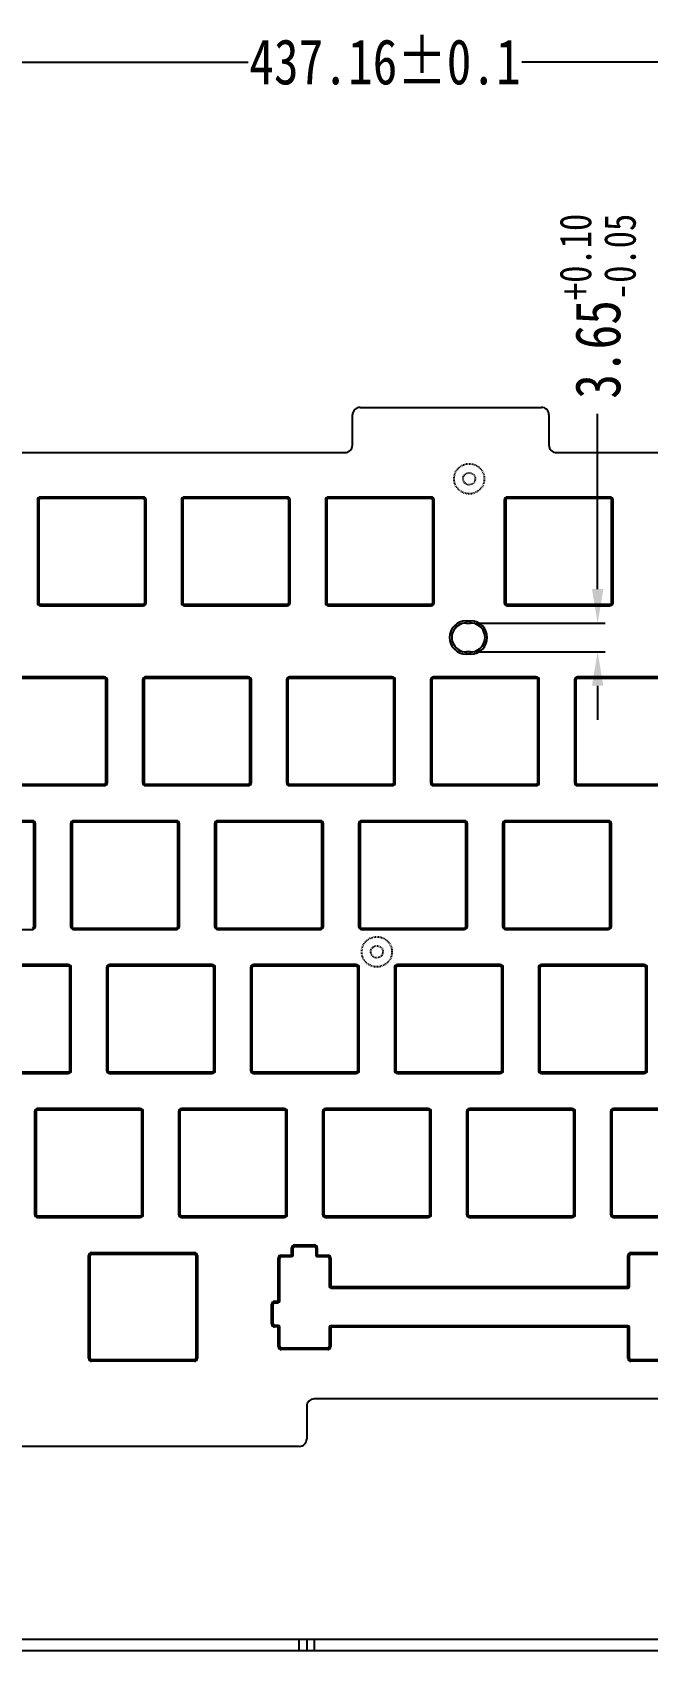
# Model space of a CAD drawing. Header units: inches. Extents: x 1530 to 2079, y 82 to 346.
# Drawn here: x 1649.8 to 1731.2, y 130.9 to 345.1 of the extents above; entities that cross this region are included whole.
import ezdxf

# ---------------------------------------------------------------- set-up
doc = ezdxf.new("R2010")
doc.units = ezdxf.units.IN
doc.header["$LTSCALE"] = 0.909449
doc.header["$MEASUREMENT"] = 0
doc.header["$PDMODE"] = 3
doc.header["$PDSIZE"] = 0.3125
doc.linetypes.add('HIDDEN', pattern=[0.2, 0.1, -0.1])
doc.linetypes.add('PHANTOM', pattern=[0.8, 0.45, -0.05, 0.1, -0.05, 0.1, -0.05])
doc.layers.get('0').update_dxf_attribs({"linetype": 'CONTINUOUS'})
doc.layers.get('Defpoints').update_dxf_attribs({"linetype": 'CONTINUOUS'})
doc.layers.add('DEFAULT_2', color=8, linetype='HIDDEN')
doc.layers.add('DEFAULT_3', color=7, linetype='PHANTOM')
doc.styles.get("Standard").update_dxf_attribs({"font": 'txt', "width": 0.8})
doc.dimstyles.get("Standard").update_dxf_attribs({"dimtxt": 6, "dimasz": 4.5, "dimexe": 1, "dimexo": 1, "dimgap": 0.09, "dimtad": 0, "dimzin": 1, "dimdsep": 46, "dimtxsty": 'Standard', "dimcen": 0.09, "dimclrd": 5, "dimclre": 5, "dimclrt": 1, "dimadec": 0, "dimazin": 0, "dimtp": 0.01, "dimtm": 0.01, "dimtfac": 1, "dimtofl": 0, "dimtmove": 0, "dimatfit": 3, "dimfxl": 1, "dimtolj": 1, "dimtzin": 4, "dimarcsym": 0})

# ---------------------------------------------------------------- blocks, each defined once
blk = doc.blocks.new('*D5')
at = {"layer": 'DEFAULT_3', "color": 3, "linetype": 'ByBlock', "lineweight": -2, "transparency": 16777216}
for p, q in [((1600.74, 253.95), (1600.74, 342.13)), ((1605.24, 341.13), (1678.37, 341.13)), ((2033.4, 341.13), (1714.55, 341.13)), ((2037.9, 254.37), (2037.9, 342.13))]:
    blk.add_line(p, q, dxfattribs=at)
at = {"layer": 'DEFAULT_3', "color": 3, "linetype": 'ByBlock', "transparency": 16777216}
for points in [[(1605.24, 341.88), (1605.24, 340.38), (1600.74, 341.13)], [(2033.4, 340.38), (2033.4, 341.88), (2037.9, 341.13)]]:
    blk.add_solid(points, dxfattribs=at)
at = {"layer": 'Defpoints', "color": 0, "linetype": 'ByBlock', "transparency": 16777216}
for p in [(1600.74, 341.13), (1600.74, 252.95), (2037.9, 253.37)]:
    blk.add_point(p, dxfattribs=at)
at = {"layer": 'DEFAULT_3', "color": 3, "linetype": 'ByBlock', "transparency": 16777216, "insert": (1696.46, 341.13), "char_height": 6, "attachment_point": 5}
blk.add_mtext('437.16%%P0.1', dxfattribs=at)
blk = doc.blocks.new('*D33')
at = {"layer": 'DEFAULT_3', "color": 3, "linetype": 'ByBlock', "lineweight": -2, "transparency": 16777216}
for p, q in [((1724.59, 271.37), (1724.59, 294.56)), ((1708.6, 266.87), (1725.59, 266.87)), ((1708.49, 263.07), (1725.59, 263.07)), ((1724.59, 258.57), (1724.59, 254.07))]:
    blk.add_line(p, q, dxfattribs=at)
at = {"layer": 'DEFAULT_3', "color": 3, "linetype": 'ByBlock', "transparency": 16777216}
for points in [[(1723.84, 271.37), (1725.34, 271.37), (1724.59, 266.87)], [(1725.34, 258.57), (1723.84, 258.57), (1724.59, 263.07)]]:
    blk.add_solid(points, dxfattribs=at)
at = {"layer": 'Defpoints', "color": 0, "linetype": 'ByBlock', "transparency": 16777216}
for p in [(1707.6, 266.87), (1724.59, 266.87), (1707.49, 263.07)]:
    blk.add_point(p, dxfattribs=at)
at = {"layer": 'DEFAULT_3', "color": 3, "linetype": 'ByBlock', "transparency": 16777216, "insert": (1724.59, 308.81), "char_height": 6, "attachment_point": 5, "rotation": 90}
blk.add_mtext('\\A1;\\A1;3.65{\\H0.7x;\\S+0.10^ -0.05;}', dxfattribs=at)

msp = doc.modelspace()

# ---------------------------------------------------------------- linework, layer by layer
at = {"color": 7, "linetype": 'Continuous'}
for p, q in [((1692.152, 290.437), (1692.152, 294.422)), ((1693.152, 295.422), (1717.152, 295.422)), ((1718.152, 294.422), (1718.152, 290.437)), ((1620.356, 289.437), (1691.152, 289.437)), ((1719.152, 289.437), (1737.669, 289.437)), ((1650.464, 283.157), (1650.464, 269.557)), ((1650.664, 283.157), (1650.464, 283.157)), ((1650.664, 283.157), (1650.664, 269.557)), ((1650.864, 283.557), (1650.864, 283.357)), ((1664.464, 283.557), (1650.864, 283.557)), ((1664.464, 283.357), (1650.864, 283.357)), ((1664.464, 283.357), (1664.464, 283.557)), ((1664.664, 269.557), (1664.664, 283.157)), ((1664.864, 283.157), (1664.664, 283.157)), ((1664.864, 269.557), (1664.864, 283.157)), ((1669.514, 283.157), (1669.514, 269.557)), ((1669.714, 283.157), (1669.514, 283.157)), ((1669.714, 283.157), (1669.714, 269.557)), ((1669.914, 283.557), (1669.914, 283.357)), ((1683.514, 283.557), (1669.914, 283.557)), ((1683.514, 283.357), (1669.914, 283.357)), ((1683.514, 283.357), (1683.514, 283.557)), ((1683.714, 269.557), (1683.714, 283.157)), ((1683.914, 283.157), (1683.714, 283.157)), ((1683.914, 269.557), (1683.914, 283.157)), ((1688.564, 283.157), (1688.564, 269.557)), ((1688.764, 283.157), (1688.564, 283.157)), ((1688.764, 283.157), (1688.764, 269.557)), ((1688.964, 283.557), (1688.964, 283.357)), ((1702.564, 283.557), (1688.964, 283.557)), ((1702.564, 283.357), (1688.964, 283.357)), ((1702.564, 283.357), (1702.564, 283.557)), ((1702.764, 269.557), (1702.764, 283.157)), ((1702.964, 283.157), (1702.764, 283.157)), ((1702.964, 269.557), (1702.964, 283.157)), ((1712.224, 283.157), (1712.224, 269.557)), ((1712.424, 283.157), (1712.224, 283.157)), ((1712.424, 283.157), (1712.424, 269.557)), ((1712.624, 283.557), (1712.624, 283.357)), ((1726.224, 283.557), (1712.624, 283.557)), ((1726.224, 283.357), (1712.624, 283.357)), ((1726.224, 283.357), (1726.224, 283.557)), ((1726.424, 269.557), (1726.424, 283.157)), ((1726.624, 283.157), (1726.424, 283.157)), ((1726.624, 269.557), (1726.624, 283.157)), ((1650.464, 269.557), (1650.664, 269.557)), ((1650.864, 269.357), (1650.864, 269.157)), ((1650.864, 269.357), (1664.464, 269.357)), ((1650.864, 269.157), (1664.464, 269.157)), ((1664.464, 269.157), (1664.464, 269.357)), ((1664.664, 269.557), (1664.864, 269.557)), ((1669.514, 269.557), (1669.714, 269.557)), ((1669.914, 269.357), (1669.914, 269.157)), ((1669.914, 269.357), (1683.514, 269.357)), ((1669.914, 269.157), (1683.514, 269.157)), ((1683.514, 269.157), (1683.514, 269.357)), ((1683.714, 269.557), (1683.914, 269.557)), ((1688.564, 269.557), (1688.764, 269.557)), ((1688.964, 269.357), (1688.964, 269.157)), ((1688.964, 269.357), (1702.564, 269.357)), ((1688.964, 269.157), (1702.564, 269.157)), ((1702.564, 269.157), (1702.564, 269.357)), ((1702.764, 269.557), (1702.964, 269.557)), ((1712.224, 269.557), (1712.424, 269.557)), ((1712.624, 269.357), (1712.624, 269.157)), ((1712.624, 269.357), (1726.224, 269.357)), ((1712.624, 269.157), (1726.224, 269.157)), ((1726.224, 269.157), (1726.224, 269.357)), ((1726.424, 269.557), (1726.624, 269.557)), ((1707.187, 267.166), (1707.187, 266.866)), ((1707.187, 267.166), (1707.787, 267.166)), ((1707.187, 266.866), (1707.787, 266.866)), ((1707.787, 266.866), (1707.787, 267.166)), ((1707.187, 263.066), (1707.187, 262.766)), ((1707.787, 263.066), (1707.187, 263.066)), ((1707.787, 262.766), (1707.187, 262.766)), ((1707.787, 262.766), (1707.787, 263.066)), ((1659.322, 259.758), (1645.722, 259.758)), ((1659.322, 259.558), (1645.722, 259.558)), ((1659.322, 259.558), (1659.322, 259.758)), ((1659.522, 245.758), (1659.522, 259.358)), ((1659.722, 259.358), (1659.522, 259.358)), ((1659.722, 245.758), (1659.722, 259.358)), ((1664.372, 259.358), (1664.372, 245.758)), ((1664.572, 259.358), (1664.372, 259.358)), ((1664.572, 259.358), (1664.572, 245.758)), ((1664.772, 259.758), (1664.772, 259.558)), ((1678.372, 259.758), (1664.772, 259.758)), ((1678.372, 259.558), (1664.772, 259.558)), ((1678.372, 259.558), (1678.372, 259.758)), ((1678.572, 245.758), (1678.572, 259.358)), ((1678.772, 259.358), (1678.572, 259.358)), ((1678.772, 245.758), (1678.772, 259.358)), ((1683.422, 259.358), (1683.422, 245.758)), ((1683.622, 259.358), (1683.422, 259.358)), ((1683.622, 259.358), (1683.622, 245.758)), ((1683.822, 259.758), (1683.822, 259.558)), ((1697.422, 259.758), (1683.822, 259.758)), ((1697.422, 259.558), (1683.822, 259.558)), ((1697.422, 259.558), (1697.422, 259.758)), ((1697.622, 245.758), (1697.622, 259.358)), ((1697.822, 259.358), (1697.622, 259.358)), ((1697.822, 245.758), (1697.822, 259.358)), ((1702.472, 259.358), (1702.472, 245.758)), ((1702.672, 259.358), (1702.472, 259.358)), ((1702.672, 259.358), (1702.672, 245.758)), ((1702.872, 259.758), (1702.872, 259.558)), ((1716.472, 259.758), (1702.872, 259.758)), ((1716.472, 259.558), (1702.872, 259.558)), ((1716.472, 259.558), (1716.472, 259.758)), ((1716.672, 245.758), (1716.672, 259.358)), ((1716.872, 259.358), (1716.672, 259.358)), ((1716.872, 245.758), (1716.872, 259.358)), ((1721.522, 259.358), (1721.522, 245.758)), ((1721.722, 259.358), (1721.522, 259.358)), ((1721.722, 259.358), (1721.722, 245.758)), ((1721.922, 259.758), (1721.922, 259.558)), ((1735.522, 259.758), (1721.922, 259.758)), ((1735.522, 259.558), (1721.922, 259.558)), ((1645.722, 245.558), (1659.322, 245.558)), ((1645.722, 245.358), (1659.322, 245.358)), ((1659.322, 245.358), (1659.322, 245.558)), ((1659.522, 245.758), (1659.722, 245.758)), ((1664.372, 245.758), (1664.572, 245.758)), ((1664.772, 245.558), (1664.772, 245.358)), ((1664.772, 245.558), (1678.372, 245.558)), ((1664.772, 245.358), (1678.372, 245.358)), ((1678.372, 245.358), (1678.372, 245.558)), ((1678.572, 245.758), (1678.772, 245.758)), ((1683.422, 245.758), (1683.622, 245.758)), ((1683.822, 245.558), (1683.822, 245.358)), ((1683.822, 245.558), (1697.422, 245.558)), ((1683.822, 245.358), (1697.422, 245.358)), ((1697.422, 245.358), (1697.422, 245.558)), ((1697.622, 245.758), (1697.822, 245.758)), ((1702.472, 245.758), (1702.672, 245.758)), ((1702.872, 245.558), (1702.872, 245.358)), ((1702.872, 245.558), (1716.472, 245.558)), ((1702.872, 245.358), (1716.472, 245.358)), ((1716.472, 245.358), (1716.472, 245.558)), ((1716.672, 245.758), (1716.872, 245.758)), ((1721.522, 245.758), (1721.722, 245.758)), ((1721.922, 245.558), (1721.922, 245.358)), ((1721.922, 245.558), (1735.522, 245.558)), ((1721.922, 245.358), (1735.522, 245.358)), ((1649.802, 240.708), (1636.202, 240.708)), ((1649.802, 240.508), (1636.202, 240.508)), ((1649.802, 240.508), (1649.802, 240.708)), ((1650.002, 226.708), (1650.002, 240.308)), ((1650.202, 240.308), (1650.002, 240.308)), ((1650.202, 226.708), (1650.202, 240.308)), ((1654.852, 240.308), (1654.852, 226.708)), ((1655.052, 240.308), (1654.852, 240.308)), ((1655.052, 240.308), (1655.052, 226.708)), ((1655.252, 240.708), (1655.252, 240.508)), ((1668.852, 240.708), (1655.252, 240.708)), ((1668.852, 240.508), (1655.252, 240.508)), ((1668.852, 240.508), (1668.852, 240.708)), ((1669.052, 226.708), (1669.052, 240.308)), ((1669.252, 240.308), (1669.052, 240.308)), ((1669.252, 226.708), (1669.252, 240.308)), ((1673.902, 240.308), (1673.902, 226.708)), ((1674.102, 240.308), (1673.902, 240.308)), ((1674.102, 240.308), (1674.102, 226.708)), ((1674.302, 240.708), (1674.302, 240.508)), ((1687.902, 240.708), (1674.302, 240.708)), ((1687.902, 240.508), (1674.302, 240.508)), ((1687.902, 240.508), (1687.902, 240.708)), ((1688.102, 226.708), (1688.102, 240.308)), ((1688.302, 240.308), (1688.102, 240.308)), ((1688.302, 226.708), (1688.302, 240.308)), ((1692.952, 240.308), (1692.952, 226.708)), ((1693.152, 240.308), (1692.952, 240.308)), ((1693.152, 240.308), (1693.152, 226.708)), ((1693.352, 240.708), (1693.352, 240.508)), ((1706.952, 240.708), (1693.352, 240.708)), ((1706.952, 240.508), (1693.352, 240.508)), ((1706.952, 240.508), (1706.952, 240.708)), ((1707.152, 226.708), (1707.152, 240.308)), ((1707.352, 240.308), (1707.152, 240.308)), ((1707.352, 226.708), (1707.352, 240.308)), ((1712.002, 240.308), (1712.002, 226.708)), ((1712.202, 240.308), (1712.002, 240.308)), ((1712.202, 240.308), (1712.202, 226.708)), ((1712.402, 240.708), (1712.402, 240.508)), ((1726.002, 240.708), (1712.402, 240.708)), ((1726.002, 240.508), (1712.402, 240.508)), ((1726.002, 240.508), (1726.002, 240.708)), ((1726.202, 226.708), (1726.202, 240.308)), ((1726.402, 240.308), (1726.202, 240.308)), ((1726.402, 226.708), (1726.402, 240.308)), ((1636.202, 226.308), (1649.802, 226.308)), ((1650.002, 226.708), (1650.202, 226.708)), ((1654.852, 226.708), (1655.052, 226.708)), ((1655.252, 226.508), (1655.252, 226.308)), ((1655.252, 226.508), (1668.852, 226.508)), ((1655.252, 226.308), (1668.852, 226.308)), ((1668.852, 226.308), (1668.852, 226.508)), ((1669.052, 226.708), (1669.252, 226.708)), ((1673.902, 226.708), (1674.102, 226.708)), ((1674.302, 226.508), (1674.302, 226.308)), ((1674.302, 226.508), (1687.902, 226.508)), ((1674.302, 226.308), (1687.902, 226.308)), ((1687.902, 226.308), (1687.902, 226.508)), ((1688.102, 226.708), (1688.302, 226.708)), ((1692.952, 226.708), (1693.152, 226.708)), ((1693.352, 226.508), (1693.352, 226.308)), ((1693.352, 226.508), (1706.952, 226.508)), ((1693.352, 226.308), (1706.952, 226.308)), ((1706.952, 226.308), (1706.952, 226.508)), ((1707.152, 226.708), (1707.352, 226.708)), ((1712.002, 226.708), (1712.202, 226.708)), ((1712.402, 226.508), (1712.402, 226.308)), ((1712.402, 226.508), (1726.002, 226.508)), ((1712.402, 226.308), (1726.002, 226.308)), ((1726.002, 226.308), (1726.002, 226.508)), ((1726.202, 226.708), (1726.402, 226.708)), ((1654.552, 221.658), (1640.952, 221.658)), ((1654.552, 221.458), (1640.952, 221.458)), ((1654.552, 221.458), (1654.552, 221.658)), ((1654.752, 207.658), (1654.752, 221.258)), ((1654.952, 221.258), (1654.752, 221.258)), ((1654.952, 207.658), (1654.952, 221.258)), ((1659.602, 221.258), (1659.602, 207.658)), ((1659.802, 221.258), (1659.602, 221.258)), ((1659.802, 221.258), (1659.802, 207.658)), ((1660.002, 221.658), (1660.002, 221.458)), ((1673.602, 221.658), (1660.002, 221.658)), ((1673.602, 221.458), (1660.002, 221.458)), ((1673.602, 221.458), (1673.602, 221.658)), ((1673.802, 207.658), (1673.802, 221.258)), ((1674.002, 221.258), (1673.802, 221.258)), ((1674.002, 207.658), (1674.002, 221.258)), ((1678.652, 221.258), (1678.652, 207.658)), ((1678.852, 221.258), (1678.652, 221.258)), ((1678.852, 221.258), (1678.852, 207.658)), ((1679.052, 221.658), (1679.052, 221.458)), ((1692.652, 221.658), (1679.052, 221.658)), ((1692.652, 221.458), (1679.052, 221.458)), ((1692.652, 221.458), (1692.652, 221.658)), ((1692.852, 207.658), (1692.852, 221.258)), ((1693.052, 221.258), (1692.852, 221.258)), ((1693.052, 207.658), (1693.052, 221.258)), ((1697.702, 221.258), (1697.702, 207.658)), ((1697.902, 221.258), (1697.702, 221.258)), ((1697.902, 221.258), (1697.902, 207.658)), ((1698.102, 221.658), (1698.102, 221.458)), ((1711.702, 221.658), (1698.102, 221.658)), ((1711.702, 221.458), (1698.102, 221.458)), ((1711.702, 221.458), (1711.702, 221.658)), ((1711.902, 207.658), (1711.902, 221.258)), ((1712.102, 221.258), (1711.902, 221.258)), ((1712.102, 207.658), (1712.102, 221.258)), ((1716.752, 221.258), (1716.752, 207.658)), ((1716.952, 221.258), (1716.752, 221.258)), ((1716.952, 221.258), (1716.952, 207.658)), ((1717.152, 221.658), (1717.152, 221.458)), ((1730.752, 221.658), (1717.152, 221.658)), ((1730.752, 221.458), (1717.152, 221.458)), ((1730.752, 221.458), (1730.752, 221.658)), ((1730.952, 207.658), (1730.952, 221.258)), ((1731.152, 221.258), (1730.952, 221.258)), ((1731.152, 207.658), (1731.152, 221.258)), ((1640.952, 207.458), (1654.552, 207.458)), ((1640.952, 207.258), (1654.552, 207.258)), ((1654.552, 207.258), (1654.552, 207.458)), ((1654.752, 207.658), (1654.952, 207.658)), ((1659.602, 207.658), (1659.802, 207.658)), ((1660.002, 207.458), (1660.002, 207.258)), ((1660.002, 207.458), (1673.602, 207.458)), ((1660.002, 207.258), (1673.602, 207.258)), ((1673.602, 207.258), (1673.602, 207.458)), ((1673.802, 207.658), (1674.002, 207.658)), ((1678.652, 207.658), (1678.852, 207.658)), ((1679.052, 207.458), (1679.052, 207.258)), ((1679.052, 207.458), (1692.652, 207.458)), ((1679.052, 207.258), (1692.652, 207.258)), ((1692.652, 207.258), (1692.652, 207.458)), ((1692.852, 207.658), (1693.052, 207.658)), ((1697.702, 207.658), (1697.902, 207.658)), ((1698.102, 207.458), (1698.102, 207.258)), ((1698.102, 207.458), (1711.702, 207.458)), ((1698.102, 207.258), (1711.702, 207.258)), ((1711.702, 207.258), (1711.702, 207.458)), ((1711.902, 207.658), (1712.102, 207.658)), ((1716.752, 207.658), (1716.952, 207.658)), ((1717.152, 207.458), (1717.152, 207.258)), ((1717.152, 207.458), (1730.752, 207.458)), ((1717.152, 207.258), (1730.752, 207.258)), ((1730.752, 207.258), (1730.752, 207.458)), ((1730.952, 207.658), (1731.152, 207.658)), ((1650.082, 202.208), (1650.082, 188.608)), ((1650.282, 202.208), (1650.082, 202.208)), ((1650.282, 202.208), (1650.282, 188.608)), ((1650.482, 202.608), (1650.482, 202.408)), ((1664.082, 202.608), (1650.482, 202.608)), ((1664.082, 202.408), (1650.482, 202.408)), ((1664.082, 202.408), (1664.082, 202.608)), ((1664.282, 188.608), (1664.282, 202.208)), ((1664.482, 202.208), (1664.282, 202.208)), ((1664.482, 188.608), (1664.482, 202.208)), ((1669.132, 202.208), (1669.132, 188.608)), ((1669.332, 202.208), (1669.132, 202.208)), ((1669.332, 202.208), (1669.332, 188.608)), ((1669.532, 202.608), (1669.532, 202.408)), ((1683.132, 202.608), (1669.532, 202.608)), ((1683.132, 202.408), (1669.532, 202.408)), ((1683.132, 202.408), (1683.132, 202.608)), ((1683.332, 188.608), (1683.332, 202.208)), ((1683.532, 202.208), (1683.332, 202.208)), ((1683.532, 188.608), (1683.532, 202.208)), ((1688.182, 202.208), (1688.182, 188.608)), ((1688.382, 202.208), (1688.182, 202.208)), ((1688.382, 202.208), (1688.382, 188.608)), ((1688.582, 202.608), (1688.582, 202.408)), ((1702.182, 202.608), (1688.582, 202.608)), ((1702.182, 202.408), (1688.582, 202.408)), ((1702.182, 202.408), (1702.182, 202.608)), ((1702.382, 188.608), (1702.382, 202.208)), ((1702.582, 202.208), (1702.382, 202.208)), ((1702.582, 188.608), (1702.582, 202.208)), ((1707.232, 202.208), (1707.232, 188.608)), ((1707.432, 202.208), (1707.232, 202.208)), ((1707.432, 202.208), (1707.432, 188.608)), ((1707.632, 202.608), (1707.632, 202.408)), ((1721.232, 202.608), (1707.632, 202.608)), ((1721.232, 202.408), (1707.632, 202.408)), ((1721.232, 202.408), (1721.232, 202.608)), ((1721.432, 188.608), (1721.432, 202.208)), ((1721.632, 202.208), (1721.432, 202.208)), ((1721.632, 188.608), (1721.632, 202.208)), ((1726.282, 202.208), (1726.282, 188.608)), ((1726.482, 202.208), (1726.282, 202.208)), ((1726.482, 202.208), (1726.482, 188.608)), ((1726.682, 202.608), (1726.682, 202.408)), ((1740.282, 202.608), (1726.682, 202.608)), ((1740.282, 202.408), (1726.682, 202.408)), ((1650.082, 188.608), (1650.282, 188.608)), ((1664.282, 188.608), (1664.482, 188.608)), ((1669.132, 188.608), (1669.332, 188.608)), ((1683.332, 188.608), (1683.532, 188.608)), ((1688.182, 188.608), (1688.382, 188.608)), ((1702.382, 188.608), (1702.582, 188.608)), ((1707.232, 188.608), (1707.432, 188.608)), ((1721.432, 188.608), (1721.632, 188.608)), ((1726.282, 188.608), (1726.482, 188.608)), ((1650.482, 188.408), (1650.482, 188.208)), ((1650.482, 188.408), (1664.082, 188.408)), ((1650.482, 188.208), (1664.082, 188.208)), ((1664.082, 188.208), (1664.082, 188.408)), ((1669.532, 188.408), (1669.532, 188.208)), ((1669.532, 188.408), (1683.132, 188.408)), ((1669.532, 188.208), (1683.132, 188.208)), ((1683.132, 188.208), (1683.132, 188.408)), ((1688.582, 188.408), (1688.582, 188.208)), ((1688.582, 188.408), (1702.182, 188.408)), ((1688.582, 188.208), (1702.182, 188.208)), ((1702.182, 188.208), (1702.182, 188.408)), ((1707.632, 188.408), (1707.632, 188.208)), ((1707.632, 188.408), (1721.232, 188.408)), ((1707.632, 188.208), (1721.232, 188.208)), ((1721.232, 188.208), (1721.232, 188.408)), ((1726.682, 188.408), (1726.682, 188.208)), ((1726.682, 188.408), (1740.282, 188.408)), ((1726.682, 188.208), (1740.282, 188.208)), ((1684.502, 184.563), (1687.102, 184.563)), ((1684.502, 184.363), (1687.102, 184.363)), ((1657.232, 169.558), (1657.232, 183.158)), ((1657.432, 183.158), (1657.232, 183.158)), ((1657.432, 169.558), (1657.432, 183.158)), ((1657.632, 183.558), (1657.632, 183.358)), ((1657.632, 183.558), (1671.232, 183.558)), ((1657.632, 183.358), (1671.232, 183.358)), ((1671.232, 183.358), (1671.232, 183.558)), ((1671.432, 183.158), (1671.432, 169.558)), ((1671.632, 183.158), (1671.432, 183.158)), ((1671.632, 183.158), (1671.632, 169.558)), ((1682.327, 177.113), (1682.327, 182.813)), ((1682.527, 177.113), (1682.527, 182.813)), ((1682.727, 183.213), (1684.102, 183.213)), ((1682.727, 183.013), (1684.102, 183.013)), ((1684.102, 183.213), (1684.102, 184.163)), ((1684.302, 183.213), (1684.302, 184.163)), ((1687.302, 184.163), (1687.302, 183.213)), ((1687.502, 184.163), (1687.502, 183.213)), ((1687.502, 183.213), (1688.877, 183.213)), ((1687.502, 183.013), (1688.877, 183.013)), ((1689.077, 182.813), (1689.077, 179.058)), ((1689.277, 182.813), (1689.277, 179.058)), ((1728.602, 179.058), (1728.602, 183.158)), ((1728.802, 179.058), (1728.802, 183.158)), ((1729.002, 183.558), (1742.602, 183.558)), ((1729.002, 183.358), (1742.602, 183.358)), ((1689.277, 179.058), (1728.602, 179.058)), ((1689.277, 178.858), (1728.602, 178.858)), ((1681.452, 174.103), (1681.452, 176.713)), ((1681.652, 174.103), (1681.652, 176.713)), ((1681.852, 177.113), (1682.327, 177.113)), ((1681.852, 176.913), (1682.327, 176.913)), ((1682.327, 173.903), (1681.852, 173.903)), ((1682.327, 173.703), (1681.852, 173.703)), ((1682.327, 171.103), (1682.327, 173.703)), ((1682.527, 171.103), (1682.527, 173.703)), ((1689.077, 173.658), (1689.077, 171.103)), ((1728.602, 173.858), (1689.277, 173.858)), ((1689.277, 173.658), (1689.277, 171.103)), ((1728.602, 173.658), (1689.277, 173.658)), ((1728.602, 169.558), (1728.602, 173.658)), ((1728.802, 169.558), (1728.802, 173.658)), ((1657.232, 169.558), (1657.432, 169.558)), ((1657.632, 169.358), (1657.632, 169.158)), ((1671.232, 169.358), (1657.632, 169.358)), ((1671.232, 169.158), (1671.232, 169.358)), ((1671.432, 169.558), (1671.632, 169.558)), ((1688.877, 170.903), (1682.727, 170.903)), ((1688.877, 170.703), (1682.727, 170.703)), ((1742.602, 169.358), (1729.002, 169.358)), ((1671.232, 169.158), (1657.632, 169.158)), ((1742.602, 169.158), (1729.002, 169.158)), ((1686.098, 163.174), (1686.098, 158.892)), ((1738.675, 164.174), (1687.098, 164.174)), ((1685.098, 157.892), (1623.098, 157.892)), ((1600.742, 132.358), (2037.904, 132.358)), ((1600.742, 130.858), (2037.904, 130.858)), ((1685.098, 130.858), (1685.098, 132.358)), ((1686.098, 132.358), (1686.098, 130.858)), ((1687.098, 132.358), (1687.098, 130.858))]:
    msp.add_line(p, q, dxfattribs=at)
for centre, radius, start, end in [((1693.152, 294.422), 1, 90, 180), ((1717.152, 294.422), 1, 0, 90), ((1691.152, 290.437), 1, 270, 0), ((1719.152, 290.437), 1, 180, 270), ((1650.864, 283.157), 0.4, 90.00032, 179.99968), ((1650.864, 283.157), 0.2, 89.99975, 180), ((1664.464, 283.157), 0.4, 0.00032, 89.99968), ((1664.464, 283.157), 0.2, 359.99975, 90), ((1669.914, 283.157), 0.4, 90.00032, 179.99968), ((1669.914, 283.157), 0.2, 89.99975, 180), ((1683.514, 283.157), 0.4, 0.00032, 89.99968), ((1683.514, 283.157), 0.2, 359.99975, 90), ((1688.964, 283.157), 0.4, 90.00032, 179.99968), ((1688.964, 283.157), 0.2, 89.99975, 180), ((1702.564, 283.157), 0.4, 0.00032, 89.99968), ((1702.564, 283.157), 0.2, 359.99975, 90), ((1712.624, 283.157), 0.4, 90.00032, 179.99968), ((1712.624, 283.157), 0.2, 89.99975, 180), ((1726.224, 283.157), 0.4, 0.00032, 89.99968), ((1726.224, 283.157), 0.2, 359.99975, 90), ((1650.864, 269.557), 0.4, 180.00032, 269.99968), ((1650.864, 269.557), 0.2, 179.99975, 270), ((1664.464, 269.557), 0.4, 270.00032, 359.99968), ((1664.464, 269.557), 0.2, 269.99975, 0), ((1669.914, 269.557), 0.4, 180.00032, 269.99968), ((1669.914, 269.557), 0.2, 179.99975, 270), ((1683.514, 269.557), 0.4, 270.00032, 359.99968), ((1683.514, 269.557), 0.2, 269.99975, 0), ((1688.964, 269.557), 0.4, 180.00032, 269.99968), ((1688.964, 269.557), 0.2, 179.99975, 270), ((1702.564, 269.557), 0.4, 270.00032, 359.99968), ((1702.564, 269.557), 0.2, 269.99975, 0), ((1712.624, 269.557), 0.4, 180.00032, 269.99968), ((1712.624, 269.557), 0.2, 179.99975, 270), ((1726.224, 269.557), 0.4, 270.00032, 359.99968), ((1726.224, 269.557), 0.2, 269.99975, 0), ((1707.187, 264.966), 2.2, 90, 270), ((1707.187, 264.966), 1.9, 89.99999, 270), ((1707.787, 264.966), 2.2, 270, 90), ((1707.787, 264.966), 1.9, 269.99999, 90), ((1659.322, 259.358), 0.4, 0.00032, 89.99968), ((1659.322, 259.358), 0.2, 359.99975, 90), ((1664.772, 259.358), 0.4, 90.00032, 179.99968), ((1664.772, 259.358), 0.2, 89.99975, 180), ((1678.372, 259.358), 0.4, 0.00032, 89.99968), ((1678.372, 259.358), 0.2, 359.99975, 90), ((1683.822, 259.358), 0.4, 90.00032, 179.99968), ((1683.822, 259.358), 0.2, 89.99975, 180), ((1697.422, 259.358), 0.4, 0.00032, 89.99968), ((1697.422, 259.358), 0.2, 359.99975, 90), ((1702.872, 259.358), 0.4, 90.00032, 179.99968), ((1702.872, 259.358), 0.2, 89.99975, 180), ((1716.472, 259.358), 0.4, 0.00032, 89.99968), ((1716.472, 259.358), 0.2, 359.99975, 90), ((1721.922, 259.358), 0.4, 90.00032, 179.99968), ((1721.922, 259.358), 0.2, 89.99975, 180), ((1659.322, 245.758), 0.4, 270.00032, 359.99968), ((1659.322, 245.758), 0.2, 269.99975, 360), ((1664.772, 245.758), 0.4, 180.00032, 269.99968), ((1664.772, 245.758), 0.2, 179.99975, 270), ((1678.372, 245.758), 0.4, 270.00032, 359.99968), ((1678.372, 245.758), 0.2, 269.99975, 360), ((1683.822, 245.758), 0.4, 180.00032, 269.99968), ((1683.822, 245.758), 0.2, 179.99975, 270), ((1697.422, 245.758), 0.4, 270.00032, 359.99968), ((1697.422, 245.758), 0.2, 269.99975, 360), ((1702.872, 245.758), 0.4, 180.00032, 269.99968), ((1702.872, 245.758), 0.2, 179.99975, 270), ((1716.472, 245.758), 0.4, 270.00032, 359.99968), ((1716.472, 245.758), 0.2, 269.99975, 360), ((1721.922, 245.758), 0.4, 180.00032, 269.99968), ((1721.922, 245.758), 0.2, 179.99975, 270), ((1649.802, 240.308), 0.4, 0.00032, 89.99968), ((1649.802, 240.308), 0.2, 359.99975, 90), ((1655.252, 240.308), 0.4, 90.00032, 179.99968), ((1655.252, 240.308), 0.2, 89.99975, 180), ((1668.852, 240.308), 0.4, 0.00032, 89.99968), ((1668.852, 240.308), 0.2, 359.99975, 90), ((1674.302, 240.308), 0.4, 90.00032, 179.99968), ((1674.302, 240.308), 0.2, 89.99975, 180), ((1687.902, 240.308), 0.4, 0.00032, 89.99968), ((1687.902, 240.308), 0.2, 359.99975, 90), ((1693.352, 240.308), 0.4, 90.00032, 179.99968), ((1693.352, 240.308), 0.2, 89.99975, 180), ((1706.952, 240.308), 0.4, 0.00032, 89.99968), ((1706.952, 240.308), 0.2, 359.99975, 90), ((1712.402, 240.308), 0.4, 90.00032, 179.99968), ((1712.402, 240.308), 0.2, 89.99975, 180), ((1726.002, 240.308), 0.4, 0.00032, 89.99968), ((1726.002, 240.308), 0.2, 359.99975, 90), ((1649.802, 226.708), 0.4, 270.00032, 359.99968), ((1649.802, 226.708), 0.2, 269.99975, 360), ((1655.252, 226.708), 0.4, 180.00032, 269.99968), ((1655.252, 226.708), 0.2, 179.99975, 270), ((1668.852, 226.708), 0.4, 270.00032, 359.99968), ((1668.852, 226.708), 0.2, 269.99975, 360), ((1674.302, 226.708), 0.4, 180.00032, 269.99968), ((1674.302, 226.708), 0.2, 179.99975, 270), ((1687.902, 226.708), 0.4, 270.00032, 359.99968), ((1687.902, 226.708), 0.2, 269.99975, 360), ((1693.352, 226.708), 0.4, 180.00032, 269.99968), ((1693.352, 226.708), 0.2, 179.99975, 270), ((1706.952, 226.708), 0.4, 270.00032, 359.99968), ((1706.952, 226.708), 0.2, 269.99975, 360), ((1712.402, 226.708), 0.4, 180.00032, 269.99968), ((1712.402, 226.708), 0.2, 179.99975, 270), ((1726.002, 226.708), 0.4, 270.00032, 359.99968), ((1726.002, 226.708), 0.2, 269.99975, 360), ((1654.552, 221.258), 0.4, 0.00032, 89.99968), ((1654.552, 221.258), 0.2, 359.99975, 90), ((1660.002, 221.258), 0.4, 90.00032, 179.99968), ((1660.002, 221.258), 0.2, 89.99975, 180), ((1673.602, 221.258), 0.4, 0.00032, 89.99968), ((1673.602, 221.258), 0.2, 359.99975, 90), ((1679.052, 221.258), 0.4, 90.00032, 179.99968), ((1679.052, 221.258), 0.2, 89.99975, 180), ((1692.652, 221.258), 0.4, 0.00032, 89.99968), ((1692.652, 221.258), 0.2, 359.99975, 90), ((1698.102, 221.258), 0.4, 90.00032, 179.99968), ((1698.102, 221.258), 0.2, 89.99975, 180), ((1711.702, 221.258), 0.4, 0.00032, 89.99968), ((1711.702, 221.258), 0.2, 359.99975, 90), ((1717.152, 221.258), 0.4, 90.00032, 179.99968), ((1717.152, 221.258), 0.2, 89.99975, 180), ((1730.752, 221.258), 0.4, 0.00032, 89.99968), ((1730.752, 221.258), 0.2, 359.99975, 90), ((1654.552, 207.658), 0.4, 270.00032, 359.99968), ((1654.552, 207.658), 0.2, 269.99975, 0), ((1660.002, 207.658), 0.4, 180.00032, 269.99968), ((1660.002, 207.658), 0.2, 179.99975, 270), ((1673.602, 207.658), 0.4, 270.00032, 359.99968), ((1673.602, 207.658), 0.2, 269.99975, 0), ((1679.052, 207.658), 0.4, 180.00032, 269.99968), ((1679.052, 207.658), 0.2, 179.99975, 270), ((1692.652, 207.658), 0.4, 270.00032, 359.99968), ((1692.652, 207.658), 0.2, 269.99975, 0), ((1698.102, 207.658), 0.4, 180.00032, 269.99968), ((1698.102, 207.658), 0.2, 179.99975, 270), ((1711.702, 207.658), 0.4, 270.00032, 359.99968), ((1711.702, 207.658), 0.2, 269.99975, 0), ((1717.152, 207.658), 0.4, 180.00032, 269.99968), ((1717.152, 207.658), 0.2, 179.99975, 270), ((1730.752, 207.658), 0.4, 270.00032, 359.99968), ((1730.752, 207.658), 0.2, 269.99975, 0), ((1650.482, 202.208), 0.4, 90.00032, 179.99968), ((1650.482, 202.208), 0.2, 89.99975, 180), ((1664.082, 202.208), 0.4, 0.00032, 89.99968), ((1664.082, 202.208), 0.2, 359.99975, 90), ((1669.532, 202.208), 0.4, 90.00032, 179.99968), ((1669.532, 202.208), 0.2, 89.99975, 180), ((1683.132, 202.208), 0.4, 0.00032, 89.99968), ((1683.132, 202.208), 0.2, 359.99975, 90), ((1688.582, 202.208), 0.4, 90.00032, 179.99968), ((1688.582, 202.208), 0.2, 89.99975, 180), ((1702.182, 202.208), 0.4, 0.00032, 89.99968), ((1702.182, 202.208), 0.2, 359.99975, 90), ((1707.632, 202.208), 0.4, 90.00032, 179.99968), ((1707.632, 202.208), 0.2, 89.99975, 180), ((1721.232, 202.208), 0.4, 0.00032, 89.99968), ((1721.232, 202.208), 0.2, 359.99975, 90), ((1726.682, 202.208), 0.4, 90.00032, 179.99968), ((1726.682, 202.208), 0.2, 89.99975, 180), ((1650.482, 188.608), 0.4, 180.00032, 269.99968), ((1650.482, 188.608), 0.2, 179.99975, 270), ((1664.082, 188.608), 0.4, 270.00032, 359.99968), ((1664.082, 188.608), 0.2, 269.99975, 360), ((1669.532, 188.608), 0.4, 180.00032, 269.99968), ((1669.532, 188.608), 0.2, 179.99975, 270), ((1683.132, 188.608), 0.4, 270.00032, 359.99968), ((1683.132, 188.608), 0.2, 269.99975, 360), ((1688.582, 188.608), 0.4, 180.00032, 269.99968), ((1688.582, 188.608), 0.2, 179.99975, 270), ((1702.182, 188.608), 0.4, 270.00032, 359.99968), ((1702.182, 188.608), 0.2, 269.99975, 360), ((1707.632, 188.608), 0.4, 180.00032, 269.99968), ((1707.632, 188.608), 0.2, 179.99975, 270), ((1721.232, 188.608), 0.4, 270.00032, 359.99968), ((1721.232, 188.608), 0.2, 269.99975, 360), ((1726.682, 188.608), 0.4, 180.00032, 269.99968), ((1726.682, 188.608), 0.2, 179.99975, 270), ((1684.502, 184.163), 0.4, 90, 180), ((1684.502, 184.163), 0.2, 90, 180), ((1687.102, 184.163), 0.4, 0, 90), ((1687.102, 184.163), 0.2, 0, 90), ((1657.632, 183.158), 0.4, 90.01999, 179.98433), ((1657.632, 183.158), 0.2, 90, 179.99341), ((1671.232, 183.158), 0.4, 0.01999, 89.98433), ((1671.232, 183.158), 0.2, 0, 89.99341), ((1682.727, 182.813), 0.4, 90, 180), ((1682.727, 182.813), 0.2, 90, 180), ((1684.102, 183.213), 0.2, 270, 0), ((1687.502, 183.213), 0.2, 180, 270), ((1688.877, 182.813), 0.4, 0, 90), ((1688.877, 182.813), 0.2, 0, 90), ((1729.002, 183.158), 0.4, 90, 180), ((1729.002, 183.158), 0.2, 90, 180), ((1689.277, 179.058), 0.2, 180, 270), ((1728.602, 179.058), 0.2, 270, 0), ((1681.852, 176.713), 0.4, 90, 180), ((1681.852, 176.713), 0.2, 90, 180), ((1682.327, 177.113), 0.2, 270, 0), ((1681.852, 174.103), 0.4, 180, 270), ((1681.852, 174.103), 0.2, 180, 270), ((1682.327, 173.703), 0.2, 0, 90), ((1689.277, 173.658), 0.2, 90, 180), ((1728.602, 173.658), 0.2, 0, 90), ((1657.632, 169.558), 0.4, 180.01998, 269.98433), ((1657.632, 169.558), 0.2, 180, 269.99341), ((1671.232, 169.558), 0.4, 270.01998, 359.98433), ((1671.232, 169.558), 0.2, 270, 359.99341), ((1682.727, 171.103), 0.4, 180, 270), ((1682.727, 171.103), 0.2, 180, 270), ((1688.877, 171.103), 0.4, 270, 0), ((1688.877, 171.103), 0.2, 270, 0), ((1729.002, 169.558), 0.4, 180, 270), ((1729.002, 169.558), 0.2, 180, 270), ((1687.098, 163.174), 1, 90, 180), ((1685.098, 158.892), 1, 270, 360)]:
    msp.add_arc(centre, radius, start, end, dxfattribs=at)
at = {"layer": 'DEFAULT_2', "color": 8, "linetype": 'HIDDEN'}
for centre, radius in [((1707.594, 285.972), 2), ((1707.594, 285.972), 0.8), ((1695.377, 223.358), 2), ((1695.377, 223.358), 0.8)]:
    msp.add_circle(centre, radius, dxfattribs=at)

# ---------------------------------------------------------------- dimensions: what is measured, and where the dimension line sits
at = {"layer": 'DEFAULT_3', "linetype": 'ByBlock'}
dim = msp.add_linear_dim(base=(1600.742, 341.127), p1=(2037.904, 253.369), p2=(1600.742, 252.949), text='<>%%P0.1', dimstyle='Standard', override={"dimclrd": 3, "dimclre": 3, "dimclrt": 3, "dimtfillclr": 256}, dxfattribs=at)
dim.commit()
dim.dimension.update_dxf_attribs({"geometry": '*D5', "text_midpoint": (1696.465, 341.127), "dimtype": 160})
dim = msp.add_linear_dim(base=(1724.593, 266.866), p1=(1707.487, 263.066), p2=(1707.597, 266.866), angle=90, text='\\A1;3.65{\\H0.7x;\\S+0.10^ -0.05;}', dimstyle='Standard', override={"dimclrd": 3, "dimclre": 3, "dimclrt": 3}, dxfattribs=at)
dim.commit()
dim.dimension.update_dxf_attribs({"geometry": '*D33', "text_midpoint": (1724.593, 308.812), "dimtype": 160})

doc.saveas('drawing.dxf')
